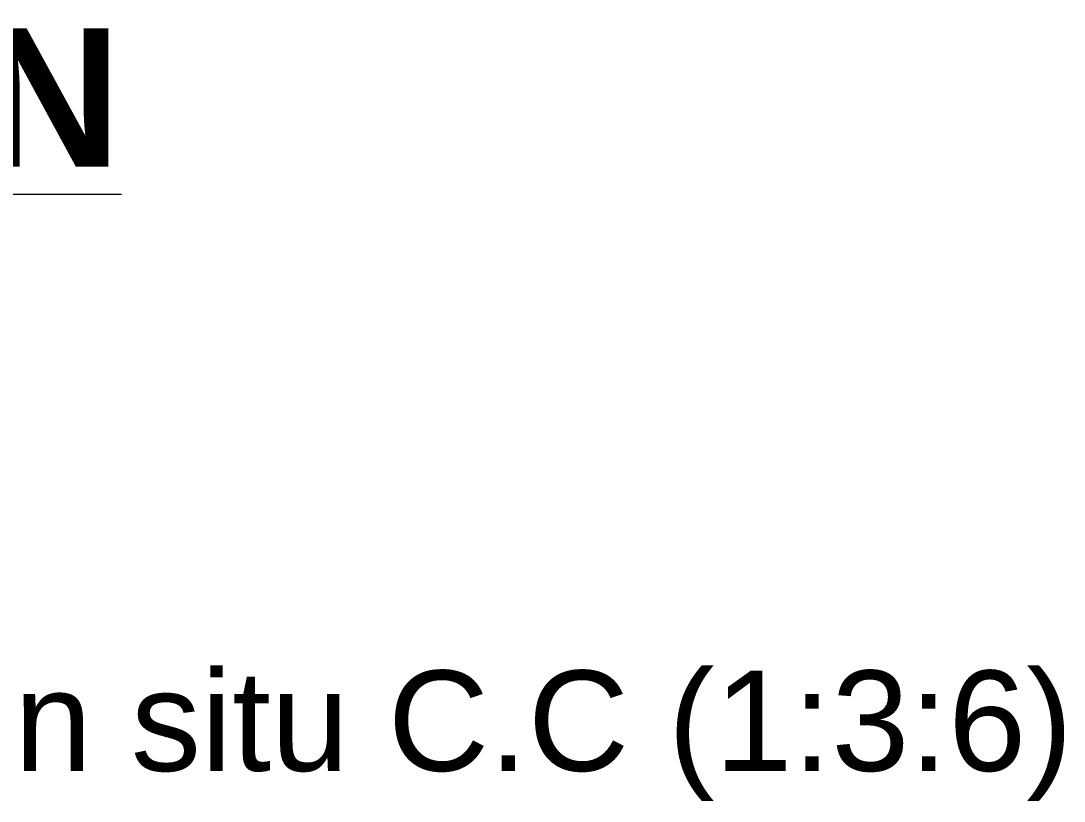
# Model space of a CAD drawing. Header units: inches. Extents: x 15 to 141071, y -30183 to 14738.
# Drawn here: x 140935 to 140946.32, y -18836.5 to -18828.03 of the extents above; entities that cross this region are included whole.
import ezdxf

# ---------------------------------------------------------------- set-up
doc = ezdxf.new("R2010")
doc.units = ezdxf.units.IN
doc.header["$MEASUREMENT"] = 0
doc.layers.add('LINE', color=7, linetype='Continuous')
doc.styles.add('Arial B heading -200', font='arialbd.ttf', dxfattribs={"height": 0.6})
doc.styles.get("Standard").update_dxf_attribs({"font": 'arial.ttf'})

msp = doc.modelspace()

# ---------------------------------------------------------------- texts
at = {"layer": 'LINE', "color": 7, "lineweight": 20, "ltscale": 0.5, "insert": (140902.683898, -18828.113924), "char_height": 1.2, "width": 43.44134988, "attachment_point": 1, "style": 'Arial B heading -200'}
msp.add_mtext('{\\H1.25x;\\LPLAN OF U/S END TERMINATION\\fTimes New Roman|b1|i0|c0|p18;\\H0.8x; }', dxfattribs=at)
msp.add_mtext('{\\H1.25x;\\LPLAN OF U/S END TERMINATION\\fTimes New Roman|b1|i0|c0|p18;\\H0.8x; }', dxfattribs=at)
at = {"layer": 'LINE', "color": 7, "lineweight": 20, "ltscale": 0.5, "insert": (140931.041072, -18835.07981), "char_height": 1.08842386, "width": 17.4742388, "attachment_point": 1}
msp.add_mtext('\\pi-2.177,l2.177;Cast in situ C.C (1:3:6)', dxfattribs=at)
msp.add_mtext('\\pi-2.177,l2.177;Cast in situ C.C (1:3:6)', dxfattribs=at)

doc.saveas('drawing.dxf')
